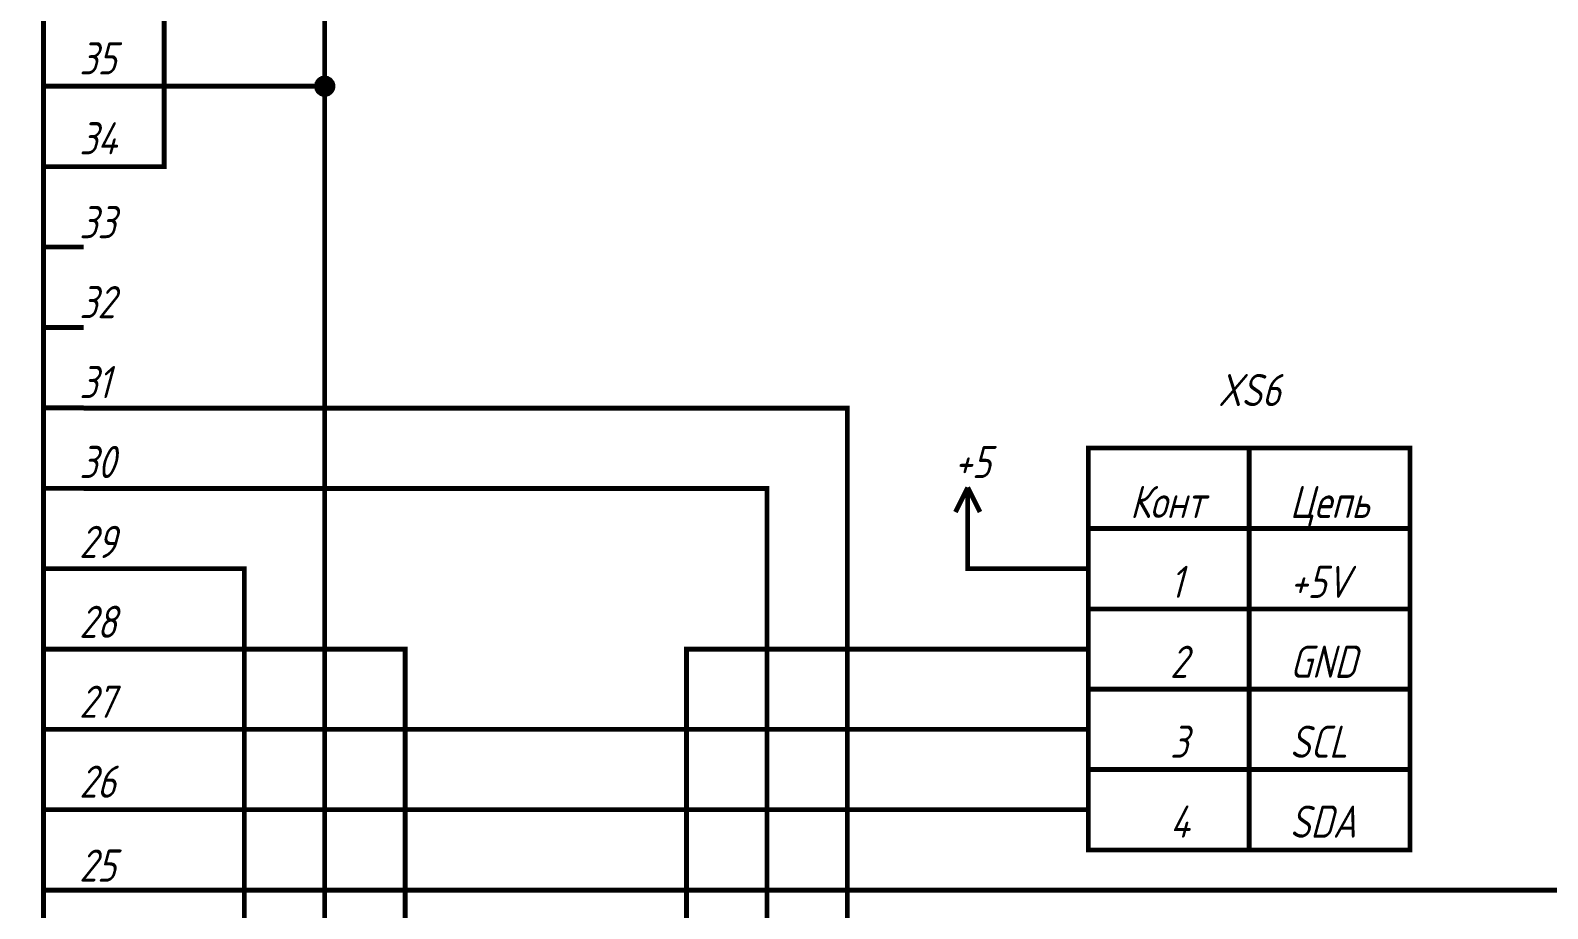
# Model space of a CAD drawing. Extents: x 260 to 1101, y 70 to 664.
# Drawn here: x 615.8 to 710.1, y 380.6 to 435.3 of the extents above; entities that cross this region are included whole.
import ezdxf

# ---------------------------------------------------------------- set-up
doc = ezdxf.new("R2010")
doc.units = 0
doc.header["$MEASUREMENT"] = 0
doc.layers.add('Sheet', color=255, linetype='CONTINUOUS')
doc.styles.add('GOST type A0', font='', dxfattribs={"oblique": 15, "height": 3.5})
doc.styles.get('GOST type A0').set_extended_font_data('GOST type A')

msp = doc.modelspace()

# ---------------------------------------------------------------- linework, layer by layer
at = {"layer": 'Sheet'}
for points, const_width in [([(988.975, 576.769), (736.551, 576.769), (736.551, 381.792), (619.097, 381.792), (619.097, 381.792)], 0.3), ([(619.097, 426.793), (619.097, 426.793), (624.097, 426.793), (624.097, 489.284), (561.612, 489.284)], 0.3), ([(619.097, 471.793), (619.097, 471.793), (634.081, 471.793), (634.081, 431.795), (634.081, 351.797)], 0.3), ([(633.584, 431.795), (633.584, 431.826), (633.584, 431.841), (633.584, 431.872), (633.6, 431.903), (633.6, 431.919), (633.6, 431.95), (633.616, 431.965), (633.616, 431.997), (633.631, 432.012), (633.647, 432.028), (633.662, 432.059), (633.662, 432.074), (633.678, 432.09), (633.693, 432.105), (633.709, 432.136), (633.724, 432.152), (633.74, 432.167), (633.771, 432.183), (633.786, 432.198), (633.802, 432.214), (633.817, 432.214), (633.848, 432.23), (633.864, 432.245), (633.88, 432.261), (633.911, 432.261), (633.926, 432.276), (633.957, 432.276), (633.973, 432.276), (634.004, 432.292), (634.035, 432.292), (634.05, 432.292), (634.081, 432.292)], 0.3), ([(633.584, 431.795), (633.584, 431.826), (633.584, 431.841), (633.584, 431.872), (633.6, 431.903), (633.6, 431.919), (633.6, 431.95), (633.616, 431.965), (633.616, 431.997), (633.631, 432.012), (633.647, 432.028), (633.662, 432.059), (633.662, 432.074), (633.678, 432.09), (633.693, 432.105), (633.709, 432.136), (633.724, 432.152), (633.74, 432.167), (633.771, 432.183), (633.786, 432.198), (633.802, 432.214), (633.817, 432.214), (633.848, 432.23), (633.864, 432.245), (633.88, 432.261), (633.911, 432.261), (633.926, 432.276), (633.957, 432.276), (633.973, 432.276), (634.004, 432.292), (634.035, 432.292), (634.05, 432.292), (634.081, 432.292)], 0.3), ([(633.584, 431.795), (633.584, 431.826), (633.584, 431.841), (633.584, 431.872), (633.6, 431.903), (633.6, 431.919), (633.6, 431.95), (633.616, 431.965), (633.616, 431.997), (633.631, 432.012), (633.647, 432.028), (633.662, 432.059), (633.662, 432.074), (633.678, 432.09), (633.693, 432.105), (633.709, 432.136), (633.724, 432.152), (633.74, 432.167), (633.771, 432.183), (633.786, 432.198), (633.802, 432.214), (633.817, 432.214), (633.848, 432.23), (633.864, 432.245), (633.88, 432.261), (633.911, 432.261), (633.926, 432.276), (633.957, 432.276), (633.973, 432.276), (634.004, 432.292), (634.035, 432.292), (634.05, 432.292), (634.081, 432.292)], 0.3), ([(633.584, 431.795), (633.584, 431.826), (633.584, 431.841), (633.584, 431.872), (633.6, 431.903), (633.6, 431.919), (633.6, 431.95), (633.616, 431.965), (633.616, 431.997), (633.631, 432.012), (633.647, 432.028), (633.662, 432.059), (633.662, 432.074), (633.678, 432.09), (633.693, 432.105), (633.709, 432.136), (633.724, 432.152), (633.74, 432.167), (633.771, 432.183), (633.786, 432.198), (633.802, 432.214), (633.817, 432.214), (633.848, 432.23), (633.864, 432.245), (633.88, 432.261), (633.911, 432.261), (633.926, 432.276), (633.957, 432.276), (633.973, 432.276), (634.004, 432.292), (634.035, 432.292), (634.05, 432.292), (634.081, 432.292)], 0.3), ([(633.584, 431.795), (633.584, 431.826), (633.584, 431.841), (633.584, 431.872), (633.6, 431.903), (633.6, 431.919), (633.6, 431.95), (633.616, 431.965), (633.616, 431.997), (633.631, 432.012), (633.647, 432.028), (633.662, 432.059), (633.662, 432.074), (633.678, 432.09), (633.693, 432.105), (633.709, 432.136), (633.724, 432.152), (633.74, 432.167), (633.771, 432.183), (633.786, 432.198), (633.802, 432.214), (633.817, 432.214), (633.848, 432.23), (633.864, 432.245), (633.88, 432.261), (633.911, 432.261), (633.926, 432.276), (633.957, 432.276), (633.973, 432.276), (634.004, 432.292), (634.035, 432.292), (634.05, 432.292), (634.081, 432.292)], 0.0991), ([(633.584, 431.795), (633.584, 431.826), (633.584, 431.841), (633.584, 431.872), (633.6, 431.903), (633.6, 431.919), (633.6, 431.95), (633.616, 431.965), (633.616, 431.997), (633.631, 432.012), (633.647, 432.028), (633.662, 432.059), (633.662, 432.074), (633.678, 432.09), (633.693, 432.105), (633.709, 432.136), (633.724, 432.152), (633.74, 432.167), (633.771, 432.183), (633.786, 432.198), (633.802, 432.214), (633.817, 432.214), (633.848, 432.23), (633.864, 432.245), (633.88, 432.261), (633.911, 432.261), (633.926, 432.276), (633.957, 432.276), (633.973, 432.276), (634.004, 432.292), (634.035, 432.292), (634.05, 432.292), (634.081, 432.292)], 0.0991), ([(633.584, 431.795), (633.584, 431.826), (633.584, 431.841), (633.584, 431.872), (633.6, 431.903), (633.6, 431.919), (633.6, 431.95), (633.616, 431.965), (633.616, 431.997), (633.631, 432.012), (633.647, 432.028), (633.662, 432.059), (633.662, 432.074), (633.678, 432.09), (633.693, 432.105), (633.709, 432.136), (633.724, 432.152), (633.74, 432.167), (633.771, 432.183), (633.786, 432.198), (633.802, 432.214), (633.817, 432.214), (633.848, 432.23), (633.864, 432.245), (633.88, 432.261), (633.911, 432.261), (633.926, 432.276), (633.957, 432.276), (633.973, 432.276), (634.004, 432.292), (634.035, 432.292), (634.05, 432.292), (634.081, 432.292)], 0.0991), ([(633.584, 431.795), (633.584, 431.826), (633.584, 431.841), (633.584, 431.872), (633.6, 431.903), (633.6, 431.919), (633.6, 431.95), (633.616, 431.965), (633.616, 431.997), (633.631, 432.012), (633.647, 432.028), (633.662, 432.059), (633.662, 432.074), (633.678, 432.09), (633.693, 432.105), (633.709, 432.136), (633.724, 432.152), (633.74, 432.167), (633.771, 432.183), (633.786, 432.198), (633.802, 432.214), (633.817, 432.214), (633.848, 432.23), (633.864, 432.245), (633.88, 432.261), (633.911, 432.261), (633.926, 432.276), (633.957, 432.276), (633.973, 432.276), (634.004, 432.292), (634.035, 432.292), (634.05, 432.292), (634.081, 432.292)], 0.0991), ([(634.081, 432.292), (634.081, 432.292)], 0.3), ([(634.081, 432.292), (634.112, 432.292), (634.128, 432.292), (634.159, 432.292), (634.19, 432.276), (634.206, 432.276), (634.237, 432.276), (634.252, 432.261), (634.283, 432.261), (634.299, 432.245), (634.33, 432.23), (634.345, 432.214), (634.361, 432.214), (634.392, 432.198), (634.407, 432.183), (634.423, 432.167), (634.439, 432.152), (634.454, 432.136), (634.47, 432.105), (634.485, 432.09), (634.501, 432.074), (634.516, 432.059), (634.532, 432.028), (634.547, 432.012), (634.547, 431.997), (634.563, 431.965), (634.563, 431.95), (634.578, 431.919), (634.578, 431.903), (634.594, 431.872), (634.594, 431.841), (634.594, 431.826), (634.594, 431.795)], 0.3), ([(634.081, 432.292), (634.081, 432.292)], 0.3), ([(634.081, 432.292), (634.112, 432.292), (634.128, 432.292), (634.159, 432.292), (634.19, 432.276), (634.206, 432.276), (634.237, 432.276), (634.252, 432.261), (634.283, 432.261), (634.299, 432.245), (634.33, 432.23), (634.345, 432.214), (634.361, 432.214), (634.392, 432.198), (634.407, 432.183), (634.423, 432.167), (634.439, 432.152), (634.454, 432.136), (634.47, 432.105), (634.485, 432.09), (634.501, 432.074), (634.516, 432.059), (634.532, 432.028), (634.547, 432.012), (634.547, 431.997), (634.563, 431.965), (634.563, 431.95), (634.578, 431.919), (634.578, 431.903), (634.594, 431.872), (634.594, 431.841), (634.594, 431.826), (634.594, 431.795)], 0.3), ([(634.081, 432.292), (634.081, 432.292)], 0.3), ([(634.081, 432.292), (634.112, 432.292), (634.128, 432.292), (634.159, 432.292), (634.19, 432.276), (634.206, 432.276), (634.237, 432.276), (634.252, 432.261), (634.283, 432.261), (634.299, 432.245), (634.33, 432.23), (634.345, 432.214), (634.361, 432.214), (634.392, 432.198), (634.407, 432.183), (634.423, 432.167), (634.439, 432.152), (634.454, 432.136), (634.47, 432.105), (634.485, 432.09), (634.501, 432.074), (634.516, 432.059), (634.532, 432.028), (634.547, 432.012), (634.547, 431.997), (634.563, 431.965), (634.563, 431.95), (634.578, 431.919), (634.578, 431.903), (634.594, 431.872), (634.594, 431.841), (634.594, 431.826), (634.594, 431.795)], 0.3), ([(634.081, 432.292), (634.081, 432.292)], 0.3), ([(634.081, 432.292), (634.112, 432.292), (634.128, 432.292), (634.159, 432.292), (634.19, 432.276), (634.206, 432.276), (634.237, 432.276), (634.252, 432.261), (634.283, 432.261), (634.299, 432.245), (634.33, 432.23), (634.345, 432.214), (634.361, 432.214), (634.392, 432.198), (634.407, 432.183), (634.423, 432.167), (634.439, 432.152), (634.454, 432.136), (634.47, 432.105), (634.485, 432.09), (634.501, 432.074), (634.516, 432.059), (634.532, 432.028), (634.547, 432.012), (634.547, 431.997), (634.563, 431.965), (634.563, 431.95), (634.578, 431.919), (634.578, 431.903), (634.594, 431.872), (634.594, 431.841), (634.594, 431.826), (634.594, 431.795)], 0.3), ([(634.081, 432.292), (634.081, 432.292)], 0.0991), ([(634.081, 432.292), (634.112, 432.292), (634.128, 432.292), (634.159, 432.292), (634.19, 432.276), (634.206, 432.276), (634.237, 432.276), (634.252, 432.261), (634.283, 432.261), (634.299, 432.245), (634.33, 432.23), (634.345, 432.214), (634.361, 432.214), (634.392, 432.198), (634.407, 432.183), (634.423, 432.167), (634.439, 432.152), (634.454, 432.136), (634.47, 432.105), (634.485, 432.09), (634.501, 432.074), (634.516, 432.059), (634.532, 432.028), (634.547, 432.012), (634.547, 431.997), (634.563, 431.965), (634.563, 431.95), (634.578, 431.919), (634.578, 431.903), (634.594, 431.872), (634.594, 431.841), (634.594, 431.826), (634.594, 431.795)], 0.0991), ([(634.081, 432.292), (634.081, 432.292)], 0.0991), ([(634.081, 432.292), (634.112, 432.292), (634.128, 432.292), (634.159, 432.292), (634.19, 432.276), (634.206, 432.276), (634.237, 432.276), (634.252, 432.261), (634.283, 432.261), (634.299, 432.245), (634.33, 432.23), (634.345, 432.214), (634.361, 432.214), (634.392, 432.198), (634.407, 432.183), (634.423, 432.167), (634.439, 432.152), (634.454, 432.136), (634.47, 432.105), (634.485, 432.09), (634.501, 432.074), (634.516, 432.059), (634.532, 432.028), (634.547, 432.012), (634.547, 431.997), (634.563, 431.965), (634.563, 431.95), (634.578, 431.919), (634.578, 431.903), (634.594, 431.872), (634.594, 431.841), (634.594, 431.826), (634.594, 431.795)], 0.0991), ([(634.081, 432.292), (634.081, 432.292)], 0.0991), ([(634.081, 432.292), (634.112, 432.292), (634.128, 432.292), (634.159, 432.292), (634.19, 432.276), (634.206, 432.276), (634.237, 432.276), (634.252, 432.261), (634.283, 432.261), (634.299, 432.245), (634.33, 432.23), (634.345, 432.214), (634.361, 432.214), (634.392, 432.198), (634.407, 432.183), (634.423, 432.167), (634.439, 432.152), (634.454, 432.136), (634.47, 432.105), (634.485, 432.09), (634.501, 432.074), (634.516, 432.059), (634.532, 432.028), (634.547, 432.012), (634.547, 431.997), (634.563, 431.965), (634.563, 431.95), (634.578, 431.919), (634.578, 431.903), (634.594, 431.872), (634.594, 431.841), (634.594, 431.826), (634.594, 431.795)], 0.0991), ([(634.081, 432.292), (634.081, 432.292)], 0.0991), ([(634.081, 432.292), (634.112, 432.292), (634.128, 432.292), (634.159, 432.292), (634.19, 432.276), (634.206, 432.276), (634.237, 432.276), (634.252, 432.261), (634.283, 432.261), (634.299, 432.245), (634.33, 432.23), (634.345, 432.214), (634.361, 432.214), (634.392, 432.198), (634.407, 432.183), (634.423, 432.167), (634.439, 432.152), (634.454, 432.136), (634.47, 432.105), (634.485, 432.09), (634.501, 432.074), (634.516, 432.059), (634.532, 432.028), (634.547, 432.012), (634.547, 431.997), (634.563, 431.965), (634.563, 431.95), (634.578, 431.919), (634.578, 431.903), (634.594, 431.872), (634.594, 431.841), (634.594, 431.826), (634.594, 431.795)], 0.0991), ([(616.597, 431.795), (619.097, 431.795)], 0.3), ([(619.097, 431.795), (619.097, 431.795), (634.081, 431.795)], 0.3), ([(634.081, 431.282), (634.05, 431.282), (634.035, 431.282), (634.004, 431.282), (633.973, 431.298), (633.957, 431.298), (633.926, 431.313), (633.911, 431.313), (633.88, 431.329), (633.864, 431.329), (633.848, 431.344), (633.817, 431.36), (633.802, 431.375), (633.786, 431.391), (633.771, 431.406), (633.74, 431.422), (633.724, 431.437), (633.709, 431.453), (633.693, 431.468), (633.678, 431.484), (633.662, 431.515), (633.662, 431.531), (633.647, 431.546), (633.631, 431.577), (633.616, 431.593), (633.616, 431.624), (633.6, 431.639), (633.6, 431.67), (633.6, 431.686), (633.584, 431.717), (633.584, 431.748), (633.584, 431.764), (633.584, 431.795)], 0.3), ([(633.584, 431.795), (633.584, 431.795)], 0.3), ([(634.081, 431.282), (634.05, 431.282), (634.035, 431.282), (634.004, 431.282), (633.973, 431.298), (633.957, 431.298), (633.926, 431.313), (633.911, 431.313), (633.88, 431.329), (633.864, 431.329), (633.848, 431.344), (633.817, 431.36), (633.802, 431.375), (633.786, 431.391), (633.771, 431.406), (633.74, 431.422), (633.724, 431.437), (633.709, 431.453), (633.693, 431.468), (633.678, 431.484), (633.662, 431.515), (633.662, 431.531), (633.647, 431.546), (633.631, 431.577), (633.616, 431.593), (633.616, 431.624), (633.6, 431.639), (633.6, 431.67), (633.6, 431.686), (633.584, 431.717), (633.584, 431.748), (633.584, 431.764), (633.584, 431.795)], 0.3), ([(633.584, 431.795), (633.584, 431.795)], 0.3), ([(634.081, 431.282), (634.05, 431.282), (634.035, 431.282), (634.004, 431.282), (633.973, 431.298), (633.957, 431.298), (633.926, 431.313), (633.911, 431.313), (633.88, 431.329), (633.864, 431.329), (633.848, 431.344), (633.817, 431.36), (633.802, 431.375), (633.786, 431.391), (633.771, 431.406), (633.74, 431.422), (633.724, 431.437), (633.709, 431.453), (633.693, 431.468), (633.678, 431.484), (633.662, 431.515), (633.662, 431.531), (633.647, 431.546), (633.631, 431.577), (633.616, 431.593), (633.616, 431.624), (633.6, 431.639), (633.6, 431.67), (633.6, 431.686), (633.584, 431.717), (633.584, 431.748), (633.584, 431.764), (633.584, 431.795)], 0.3), ([(633.584, 431.795), (633.584, 431.795)], 0.3), ([(634.081, 431.282), (634.05, 431.282), (634.035, 431.282), (634.004, 431.282), (633.973, 431.298), (633.957, 431.298), (633.926, 431.313), (633.911, 431.313), (633.88, 431.329), (633.864, 431.329), (633.848, 431.344), (633.817, 431.36), (633.802, 431.375), (633.786, 431.391), (633.771, 431.406), (633.74, 431.422), (633.724, 431.437), (633.709, 431.453), (633.693, 431.468), (633.678, 431.484), (633.662, 431.515), (633.662, 431.531), (633.647, 431.546), (633.631, 431.577), (633.616, 431.593), (633.616, 431.624), (633.6, 431.639), (633.6, 431.67), (633.6, 431.686), (633.584, 431.717), (633.584, 431.748), (633.584, 431.764), (633.584, 431.795)], 0.3), ([(633.584, 431.795), (633.584, 431.795)], 0.3), ([(634.081, 431.282), (634.05, 431.282), (634.035, 431.282), (634.004, 431.282), (633.973, 431.298), (633.957, 431.298), (633.926, 431.313), (633.911, 431.313), (633.88, 431.329), (633.864, 431.329), (633.848, 431.344), (633.817, 431.36), (633.802, 431.375), (633.786, 431.391), (633.771, 431.406), (633.74, 431.422), (633.724, 431.437), (633.709, 431.453), (633.693, 431.468), (633.678, 431.484), (633.662, 431.515), (633.662, 431.531), (633.647, 431.546), (633.631, 431.577), (633.616, 431.593), (633.616, 431.624), (633.6, 431.639), (633.6, 431.67), (633.6, 431.686), (633.584, 431.717), (633.584, 431.748), (633.584, 431.764), (633.584, 431.795)], 0.0991), ([(633.584, 431.795), (633.584, 431.795)], 0.0991), ([(634.081, 431.282), (634.05, 431.282), (634.035, 431.282), (634.004, 431.282), (633.973, 431.298), (633.957, 431.298), (633.926, 431.313), (633.911, 431.313), (633.88, 431.329), (633.864, 431.329), (633.848, 431.344), (633.817, 431.36), (633.802, 431.375), (633.786, 431.391), (633.771, 431.406), (633.74, 431.422), (633.724, 431.437), (633.709, 431.453), (633.693, 431.468), (633.678, 431.484), (633.662, 431.515), (633.662, 431.531), (633.647, 431.546), (633.631, 431.577), (633.616, 431.593), (633.616, 431.624), (633.6, 431.639), (633.6, 431.67), (633.6, 431.686), (633.584, 431.717), (633.584, 431.748), (633.584, 431.764), (633.584, 431.795)], 0.0991), ([(633.584, 431.795), (633.584, 431.795)], 0.0991), ([(634.081, 431.282), (634.05, 431.282), (634.035, 431.282), (634.004, 431.282), (633.973, 431.298), (633.957, 431.298), (633.926, 431.313), (633.911, 431.313), (633.88, 431.329), (633.864, 431.329), (633.848, 431.344), (633.817, 431.36), (633.802, 431.375), (633.786, 431.391), (633.771, 431.406), (633.74, 431.422), (633.724, 431.437), (633.709, 431.453), (633.693, 431.468), (633.678, 431.484), (633.662, 431.515), (633.662, 431.531), (633.647, 431.546), (633.631, 431.577), (633.616, 431.593), (633.616, 431.624), (633.6, 431.639), (633.6, 431.67), (633.6, 431.686), (633.584, 431.717), (633.584, 431.748), (633.584, 431.764), (633.584, 431.795)], 0.0991), ([(633.584, 431.795), (633.584, 431.795)], 0.0991), ([(634.081, 431.282), (634.05, 431.282), (634.035, 431.282), (634.004, 431.282), (633.973, 431.298), (633.957, 431.298), (633.926, 431.313), (633.911, 431.313), (633.88, 431.329), (633.864, 431.329), (633.848, 431.344), (633.817, 431.36), (633.802, 431.375), (633.786, 431.391), (633.771, 431.406), (633.74, 431.422), (633.724, 431.437), (633.709, 431.453), (633.693, 431.468), (633.678, 431.484), (633.662, 431.515), (633.662, 431.531), (633.647, 431.546), (633.631, 431.577), (633.616, 431.593), (633.616, 431.624), (633.6, 431.639), (633.6, 431.67), (633.6, 431.686), (633.584, 431.717), (633.584, 431.748), (633.584, 431.764), (633.584, 431.795)], 0.0991), ([(633.584, 431.795), (633.584, 431.795)], 0.0991), ([(634.594, 431.795), (634.594, 431.764), (634.594, 431.748), (634.594, 431.717), (634.578, 431.686), (634.578, 431.67), (634.563, 431.639), (634.563, 431.624), (634.547, 431.593), (634.547, 431.577), (634.532, 431.546), (634.516, 431.531), (634.501, 431.515), (634.485, 431.484), (634.47, 431.468), (634.454, 431.453), (634.439, 431.437), (634.423, 431.422), (634.407, 431.406), (634.392, 431.391), (634.361, 431.375), (634.345, 431.36), (634.33, 431.344), (634.299, 431.329), (634.283, 431.329), (634.252, 431.313), (634.237, 431.313), (634.206, 431.298), (634.19, 431.298), (634.159, 431.282), (634.128, 431.282), (634.112, 431.282), (634.081, 431.282)], 0.3), ([(634.594, 431.795), (634.594, 431.764), (634.594, 431.748), (634.594, 431.717), (634.578, 431.686), (634.578, 431.67), (634.563, 431.639), (634.563, 431.624), (634.547, 431.593), (634.547, 431.577), (634.532, 431.546), (634.516, 431.531), (634.501, 431.515), (634.485, 431.484), (634.47, 431.468), (634.454, 431.453), (634.439, 431.437), (634.423, 431.422), (634.407, 431.406), (634.392, 431.391), (634.361, 431.375), (634.345, 431.36), (634.33, 431.344), (634.299, 431.329), (634.283, 431.329), (634.252, 431.313), (634.237, 431.313), (634.206, 431.298), (634.19, 431.298), (634.159, 431.282), (634.128, 431.282), (634.112, 431.282), (634.081, 431.282)], 0.3), ([(634.594, 431.795), (634.594, 431.764), (634.594, 431.748), (634.594, 431.717), (634.578, 431.686), (634.578, 431.67), (634.563, 431.639), (634.563, 431.624), (634.547, 431.593), (634.547, 431.577), (634.532, 431.546), (634.516, 431.531), (634.501, 431.515), (634.485, 431.484), (634.47, 431.468), (634.454, 431.453), (634.439, 431.437), (634.423, 431.422), (634.407, 431.406), (634.392, 431.391), (634.361, 431.375), (634.345, 431.36), (634.33, 431.344), (634.299, 431.329), (634.283, 431.329), (634.252, 431.313), (634.237, 431.313), (634.206, 431.298), (634.19, 431.298), (634.159, 431.282), (634.128, 431.282), (634.112, 431.282), (634.081, 431.282)], 0.3), ([(634.594, 431.795), (634.594, 431.764), (634.594, 431.748), (634.594, 431.717), (634.578, 431.686), (634.578, 431.67), (634.563, 431.639), (634.563, 431.624), (634.547, 431.593), (634.547, 431.577), (634.532, 431.546), (634.516, 431.531), (634.501, 431.515), (634.485, 431.484), (634.47, 431.468), (634.454, 431.453), (634.439, 431.437), (634.423, 431.422), (634.407, 431.406), (634.392, 431.391), (634.361, 431.375), (634.345, 431.36), (634.33, 431.344), (634.299, 431.329), (634.283, 431.329), (634.252, 431.313), (634.237, 431.313), (634.206, 431.298), (634.19, 431.298), (634.159, 431.282), (634.128, 431.282), (634.112, 431.282), (634.081, 431.282)], 0.3), ([(634.594, 431.795), (634.594, 431.764), (634.594, 431.748), (634.594, 431.717), (634.578, 431.686), (634.578, 431.67), (634.563, 431.639), (634.563, 431.624), (634.547, 431.593), (634.547, 431.577), (634.532, 431.546), (634.516, 431.531), (634.501, 431.515), (634.485, 431.484), (634.47, 431.468), (634.454, 431.453), (634.439, 431.437), (634.423, 431.422), (634.407, 431.406), (634.392, 431.391), (634.361, 431.375), (634.345, 431.36), (634.33, 431.344), (634.299, 431.329), (634.283, 431.329), (634.252, 431.313), (634.237, 431.313), (634.206, 431.298), (634.19, 431.298), (634.159, 431.282), (634.128, 431.282), (634.112, 431.282), (634.081, 431.282)], 0.0991), ([(634.594, 431.795), (634.594, 431.764), (634.594, 431.748), (634.594, 431.717), (634.578, 431.686), (634.578, 431.67), (634.563, 431.639), (634.563, 431.624), (634.547, 431.593), (634.547, 431.577), (634.532, 431.546), (634.516, 431.531), (634.501, 431.515), (634.485, 431.484), (634.47, 431.468), (634.454, 431.453), (634.439, 431.437), (634.423, 431.422), (634.407, 431.406), (634.392, 431.391), (634.361, 431.375), (634.345, 431.36), (634.33, 431.344), (634.299, 431.329), (634.283, 431.329), (634.252, 431.313), (634.237, 431.313), (634.206, 431.298), (634.19, 431.298), (634.159, 431.282), (634.128, 431.282), (634.112, 431.282), (634.081, 431.282)], 0.0991), ([(634.594, 431.795), (634.594, 431.764), (634.594, 431.748), (634.594, 431.717), (634.578, 431.686), (634.578, 431.67), (634.563, 431.639), (634.563, 431.624), (634.547, 431.593), (634.547, 431.577), (634.532, 431.546), (634.516, 431.531), (634.501, 431.515), (634.485, 431.484), (634.47, 431.468), (634.454, 431.453), (634.439, 431.437), (634.423, 431.422), (634.407, 431.406), (634.392, 431.391), (634.361, 431.375), (634.345, 431.36), (634.33, 431.344), (634.299, 431.329), (634.283, 431.329), (634.252, 431.313), (634.237, 431.313), (634.206, 431.298), (634.19, 431.298), (634.159, 431.282), (634.128, 431.282), (634.112, 431.282), (634.081, 431.282)], 0.0991), ([(634.594, 431.795), (634.594, 431.764), (634.594, 431.748), (634.594, 431.717), (634.578, 431.686), (634.578, 431.67), (634.563, 431.639), (634.563, 431.624), (634.547, 431.593), (634.547, 431.577), (634.532, 431.546), (634.516, 431.531), (634.501, 431.515), (634.485, 431.484), (634.47, 431.468), (634.454, 431.453), (634.439, 431.437), (634.423, 431.422), (634.407, 431.406), (634.392, 431.391), (634.361, 431.375), (634.345, 431.36), (634.33, 431.344), (634.299, 431.329), (634.283, 431.329), (634.252, 431.313), (634.237, 431.313), (634.206, 431.298), (634.19, 431.298), (634.159, 431.282), (634.128, 431.282), (634.112, 431.282), (634.081, 431.282)], 0.0991), ([(634.594, 431.795), (634.594, 431.795), (634.594, 431.795), (634.594, 431.795), (634.594, 431.795), (634.594, 431.795), (634.594, 431.795), (634.594, 431.795), (634.594, 431.795), (634.594, 431.795), (634.594, 431.795), (634.594, 431.795), (634.594, 431.795), (634.594, 431.795), (634.594, 431.795), (634.594, 431.795), (634.594, 431.795), (634.594, 431.795), (634.594, 431.795), (634.594, 431.795), (634.594, 431.795), (634.594, 431.795), (634.594, 431.795), (634.594, 431.795), (634.594, 431.795), (634.594, 431.795), (634.594, 431.795), (634.594, 431.795), (634.594, 431.795), (634.594, 431.795), (634.594, 431.795), (634.594, 431.795), (634.594, 431.795)], 0.3), ([(634.594, 431.795), (634.594, 431.795)], 0.3), ([(634.594, 431.795), (634.594, 431.795), (634.594, 431.795), (634.594, 431.795), (634.594, 431.795), (634.594, 431.795), (634.594, 431.795), (634.594, 431.795), (634.594, 431.795), (634.594, 431.795), (634.594, 431.795), (634.594, 431.795), (634.594, 431.795), (634.594, 431.795), (634.594, 431.795), (634.594, 431.795), (634.594, 431.795), (634.594, 431.795), (634.594, 431.795), (634.594, 431.795), (634.594, 431.795), (634.594, 431.795), (634.594, 431.795), (634.594, 431.795), (634.594, 431.795), (634.594, 431.795), (634.594, 431.795), (634.594, 431.795), (634.594, 431.795), (634.594, 431.795), (634.594, 431.795), (634.594, 431.795), (634.594, 431.795)], 0.3), ([(634.594, 431.795), (634.594, 431.795)], 0.3), ([(634.594, 431.795), (634.594, 431.795), (634.594, 431.795), (634.594, 431.795), (634.594, 431.795), (634.594, 431.795), (634.594, 431.795), (634.594, 431.795), (634.594, 431.795), (634.594, 431.795), (634.594, 431.795), (634.594, 431.795), (634.594, 431.795), (634.594, 431.795), (634.594, 431.795), (634.594, 431.795), (634.594, 431.795), (634.594, 431.795), (634.594, 431.795), (634.594, 431.795), (634.594, 431.795), (634.594, 431.795), (634.594, 431.795), (634.594, 431.795), (634.594, 431.795), (634.594, 431.795), (634.594, 431.795), (634.594, 431.795), (634.594, 431.795), (634.594, 431.795), (634.594, 431.795), (634.594, 431.795), (634.594, 431.795)], 0.3), ([(634.594, 431.795), (634.594, 431.795)], 0.3), ([(634.594, 431.795), (634.594, 431.795), (634.594, 431.795), (634.594, 431.795), (634.594, 431.795), (634.594, 431.795), (634.594, 431.795), (634.594, 431.795), (634.594, 431.795), (634.594, 431.795), (634.594, 431.795), (634.594, 431.795), (634.594, 431.795), (634.594, 431.795), (634.594, 431.795), (634.594, 431.795), (634.594, 431.795), (634.594, 431.795), (634.594, 431.795), (634.594, 431.795), (634.594, 431.795), (634.594, 431.795), (634.594, 431.795), (634.594, 431.795), (634.594, 431.795), (634.594, 431.795), (634.594, 431.795), (634.594, 431.795), (634.594, 431.795), (634.594, 431.795), (634.594, 431.795), (634.594, 431.795), (634.594, 431.795)], 0.3), ([(634.594, 431.795), (634.594, 431.795)], 0.3), ([(634.594, 431.795), (634.594, 431.795), (634.594, 431.795), (634.594, 431.795), (634.594, 431.795), (634.594, 431.795), (634.594, 431.795), (634.594, 431.795), (634.594, 431.795), (634.594, 431.795), (634.594, 431.795), (634.594, 431.795), (634.594, 431.795), (634.594, 431.795), (634.594, 431.795), (634.594, 431.795), (634.594, 431.795), (634.594, 431.795), (634.594, 431.795), (634.594, 431.795), (634.594, 431.795), (634.594, 431.795), (634.594, 431.795), (634.594, 431.795), (634.594, 431.795), (634.594, 431.795), (634.594, 431.795), (634.594, 431.795), (634.594, 431.795), (634.594, 431.795), (634.594, 431.795), (634.594, 431.795), (634.594, 431.795)], 0.0991), ([(634.594, 431.795), (634.594, 431.795)], 0.0991), ([(634.594, 431.795), (634.594, 431.795), (634.594, 431.795), (634.594, 431.795), (634.594, 431.795), (634.594, 431.795), (634.594, 431.795), (634.594, 431.795), (634.594, 431.795), (634.594, 431.795), (634.594, 431.795), (634.594, 431.795), (634.594, 431.795), (634.594, 431.795), (634.594, 431.795), (634.594, 431.795), (634.594, 431.795), (634.594, 431.795), (634.594, 431.795), (634.594, 431.795), (634.594, 431.795), (634.594, 431.795), (634.594, 431.795), (634.594, 431.795), (634.594, 431.795), (634.594, 431.795), (634.594, 431.795), (634.594, 431.795), (634.594, 431.795), (634.594, 431.795), (634.594, 431.795), (634.594, 431.795), (634.594, 431.795)], 0.0991), ([(634.594, 431.795), (634.594, 431.795)], 0.0991), ([(634.594, 431.795), (634.594, 431.795), (634.594, 431.795), (634.594, 431.795), (634.594, 431.795), (634.594, 431.795), (634.594, 431.795), (634.594, 431.795), (634.594, 431.795), (634.594, 431.795), (634.594, 431.795), (634.594, 431.795), (634.594, 431.795), (634.594, 431.795), (634.594, 431.795), (634.594, 431.795), (634.594, 431.795), (634.594, 431.795), (634.594, 431.795), (634.594, 431.795), (634.594, 431.795), (634.594, 431.795), (634.594, 431.795), (634.594, 431.795), (634.594, 431.795), (634.594, 431.795), (634.594, 431.795), (634.594, 431.795), (634.594, 431.795), (634.594, 431.795), (634.594, 431.795), (634.594, 431.795), (634.594, 431.795)], 0.0991), ([(634.594, 431.795), (634.594, 431.795)], 0.0991), ([(634.594, 431.795), (634.594, 431.795), (634.594, 431.795), (634.594, 431.795), (634.594, 431.795), (634.594, 431.795), (634.594, 431.795), (634.594, 431.795), (634.594, 431.795), (634.594, 431.795), (634.594, 431.795), (634.594, 431.795), (634.594, 431.795), (634.594, 431.795), (634.594, 431.795), (634.594, 431.795), (634.594, 431.795), (634.594, 431.795), (634.594, 431.795), (634.594, 431.795), (634.594, 431.795), (634.594, 431.795), (634.594, 431.795), (634.594, 431.795), (634.594, 431.795), (634.594, 431.795), (634.594, 431.795), (634.594, 431.795), (634.594, 431.795), (634.594, 431.795), (634.594, 431.795), (634.594, 431.795), (634.594, 431.795)], 0.0991), ([(634.594, 431.795), (634.594, 431.795)], 0.0991), ([(619.097, 401.784), (619.097, 401.784), (629.081, 401.784), (629.081, 336.792), (536.627, 336.792), (536.627, 426.793), (414.157, 426.793)], 0.3), ([(616.597, 426.793), (619.097, 426.793)], 0.3), ([(616.597, 421.791), (619.097, 421.791)], 0.3), ([(414.157, 416.789), (531.627, 416.789), (531.627, 331.79), (639.081, 331.79), (639.081, 396.782), (619.097, 396.782), (619.097, 396.782)], 0.3), ([(616.597, 416.789), (619.097, 416.789)], 0.3), ([(616.597, 411.788), (619.097, 411.788)], 0.3), ([(919.006, 336.776), (924.006, 336.776), (924.006, 351.782), (666.582, 351.782), (666.582, 411.772), (619.097, 411.772)], 0.3), ([(691.566, 409.287), (691.566, 384.293)], 0.3), ([(616.597, 406.786), (619.097, 406.786)], 0.3), ([(919.006, 331.775), (926.49, 331.775), (926.49, 356.783), (661.582, 356.783), (661.582, 406.77), (619.097, 406.77)], 0.3), ([(674.066, 406.832), (673.305, 405.31)], 0.3), ([(674.066, 406.832), (674.827, 405.31)], 0.3), ([(674.066, 404.285), (674.066, 406.832)], 0.3), ([(674.066, 404.285), (674.066, 401.784), (679.066, 401.784)], 0.3), ([(681.566, 404.285), (701.566, 404.285)], 0.3), ([(616.597, 401.784), (619.097, 401.784)], 0.3), ([(681.566, 401.784), (679.066, 401.784)], 0.3), ([(681.566, 399.283), (701.566, 399.283)], 0.3), ([(616.597, 396.782), (619.097, 396.782)], 0.3), ([(679.066, 396.782), (656.582, 396.782), (656.582, 371.789), (656.582, 351.797), (656.582, 336.792)], 0.3), ([(681.566, 396.782), (679.066, 396.782)], 0.3), ([(681.566, 394.297), (701.566, 394.297)], 0.3), ([(616.597, 391.796), (619.097, 391.796)], 0.3), ([(619.097, 391.796), (619.097, 391.796), (679.066, 391.796)], 0.3), ([(681.566, 391.796), (679.066, 391.796)], 0.3), ([(681.566, 389.295), (701.566, 389.295)], 0.3), ([(616.597, 386.794), (619.097, 386.794)], 0.3), ([(619.097, 386.794), (619.097, 386.794), (679.066, 386.794)], 0.3), ([(681.566, 386.794), (679.066, 386.794)], 0.3), ([(616.597, 381.792), (619.097, 381.792)], 0.3)]:
    msp.add_lwpolyline(points, dxfattribs=dict(at, const_width=const_width))
at = {"layer": 'Sheet', "const_width": 0.3}
for points in [[(571.612, 481.797), (616.597, 481.797), (616.597, 366.787), (571.612, 366.787), (571.612, 481.797)], [(681.566, 409.287), (701.566, 409.287), (701.566, 384.293), (681.566, 384.293), (681.566, 409.287)]]:
    msp.add_lwpolyline(points, close=True, dxfattribs=at)
at = {"layer": 'Sheet', "const_width": 0.508}
msp.add_lwpolyline([(633.809, 431.797, 1), (634.317, 431.797, 1)], format="xyb", close=True, dxfattribs=at)

# ---------------------------------------------------------------- texts
at = {"layer": 'Sheet', "style": 'GOST type A0', "oblique": 15}
for s, p in [('35', (618.817, 432.525)), ('34', (618.817, 427.554)), ('33', (618.817, 422.335)), ('32', (618.817, 417.364)), ('31', (618.817, 412.393)), ('XS6', (689.625, 411.896)), ('30', (618.817, 407.423)), ('+5', (673.228, 407.423)), ('Конт', (684.159, 404.937)), ('Цепь', (694.097, 404.937)), ('29', (618.817, 402.452)), ('1', (686.644, 399.967)), ('+5V', (694.097, 399.967)), ('28', (618.817, 397.481)), ('2', (686.644, 394.996)), ('GND', (694.097, 394.996)), ('27', (618.817, 392.51)), ('3', (686.644, 390.025)), ('SCL', (694.097, 390.025)), ('26', (618.817, 387.54)), ('4', (686.644, 385.054)), ('SDA', (694.097, 385.054)), ('25', (618.817, 382.321))]:
    msp.add_text(s, height=2, dxfattribs=at).set_placement(p)

doc.saveas('drawing.dxf')
